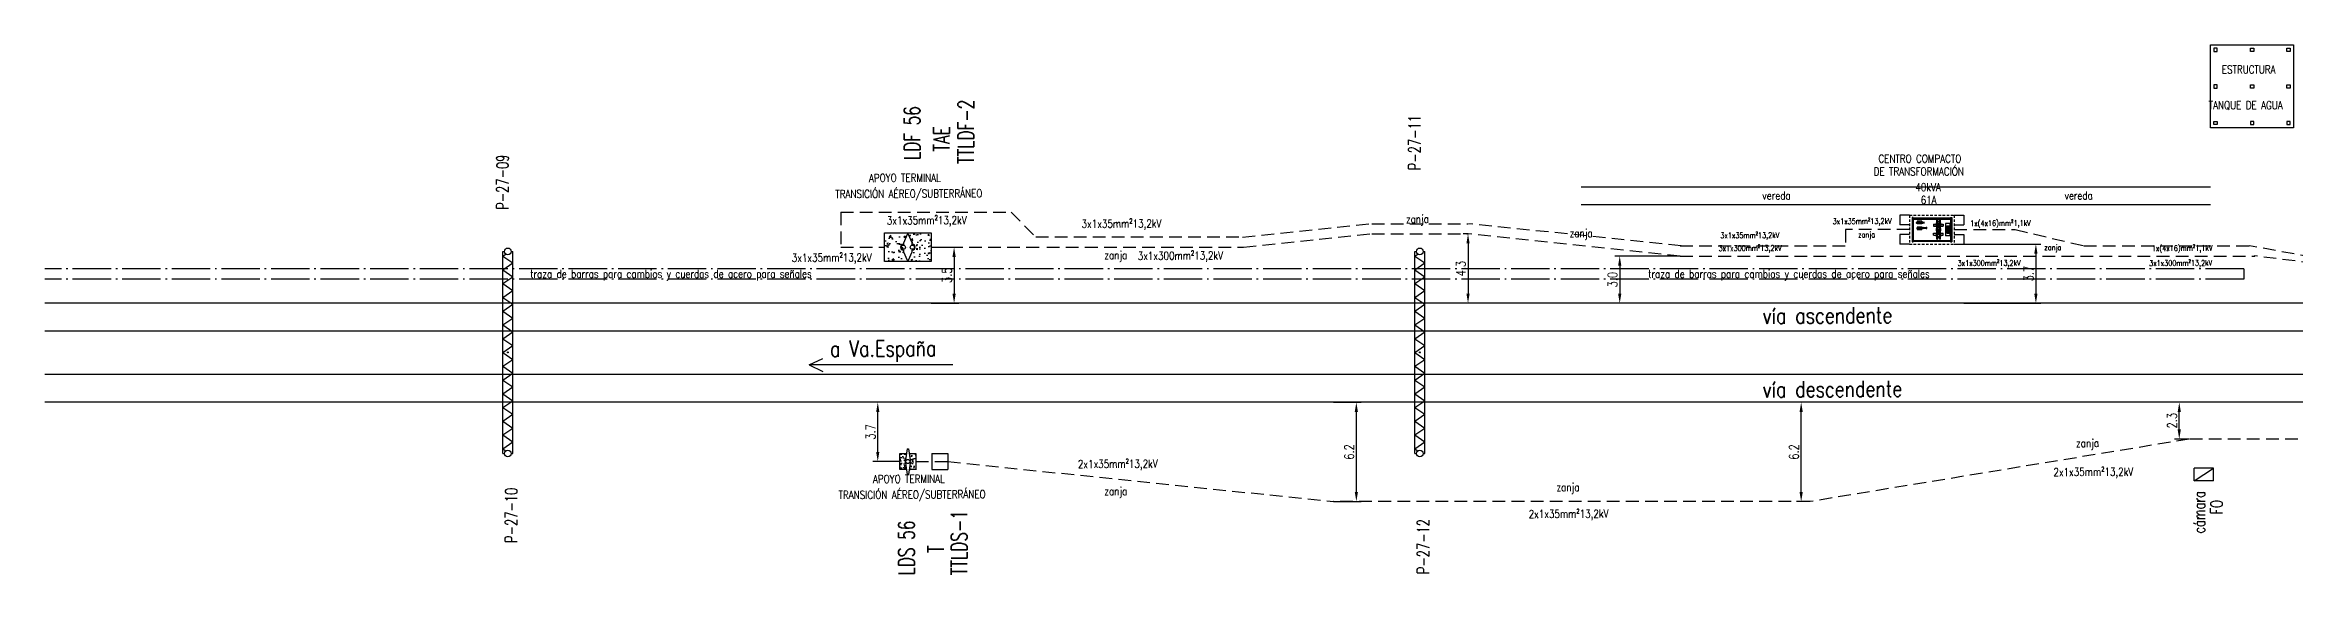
# Model space of a CAD drawing. Header units: millimetres. Extents: x 1735 to 2284, y 1373 to 1412.
# Drawn here: x 1735.1 to 1875.7, y 1374.3 to 1407.4 of the extents above; entities that cross this region are included whole.
import ezdxf

# ---------------------------------------------------------------- set-up
doc = ezdxf.new("R2010")
doc.units = ezdxf.units.MM
doc.linetypes.add('ACAD_ISO04W100', pattern=[30, 24, -3, 0, -3])
doc.linetypes.add('HIDDEN2', pattern=[4.7625, 3.175, -1.5875])
for name, color, linetype in [('GE-Textos', 3, 'Continuous'), ('R-COLUMNA ANDEN', 1, 'Continuous'), ('R-EDIFICIOS', 4, 'Continuous'), ('Textos catenaria', 7, 'Continuous')]:
    doc.layers.add(name, color=color, linetype=linetype)
doc.styles.add('Romans PF', font='romans.shx', dxfattribs={"width": 0.8})
doc.styles.add('SIMPLEX', font='simplex.shx', dxfattribs={"width": 0.75})
doc.dimstyles.new('COTA-100', dxfattribs={"dimscale": 3, "dimtxt": 0.2, "dimasz": 0.2, "dimexe": 0.1, "dimexo": 0, "dimgap": 0.05, "dimtad": 1, "dimdec": 1, "dimzin": 0, "dimdsep": 46, "dimtxsty": 'SIMPLEX', "dimcen": 0.1, "dimclrd": 256, "dimclre": 256, "dimclrt": 256, "dimazin": 0, "dimtm": 1e-09, "dimtfac": 0.714286, "dimtdec": 1, "dimtmove": 2, "dimatfit": 2, "dimfxl": 0, "dimtolj": 1, "dimtzin": 0, "dimarcsym": 0})
pattern_1 = [(50, (-2624.04677, -773.78864), (0.45546167, -0.039847714), [0.047625, -0.523875]), (355, (-2624.04677, -773.78864), (-0.088107065, 0.47764161), [0.0381, -0.4191]), (100.451, (-2624.0088, -773.79196), (0.367356254, 0.43779172), [0.040475, -0.445225]), (46.1842, (-2624.04677, -773.66164), (0.6776976, -0.10510582), [0.0714375, -0.7858125]), (96.6356, (-2623.9903, -773.6704), (0.59351059, 0.61856389), [0.0607125, -0.6678375]), (351.184, (-2624.0468, -773.66164), (0.59351151, 0.6185628), [0.05715, -0.62865]), (21, (-2623.98327, -773.6934), (0.3790372, -0.255663796), [0.047625, -0.523875]), (326, (-2623.98327, -773.6934), (0.15450507, 0.460469915), [0.0381, -0.4191]), (71.4514, (-2623.9517, -773.7147), (0.53354123, 0.204807144), [0.040475, -0.445225]), (37.5, (-2624.04677, -773.78864), (0.007721508, 0.211387597), [0, -0.41402, 0, -0.42545, 0, -0.4206875]), (7.5, (-2624.04677, -773.78864), (0.167049156, 0.250451437), [0, -0.24257, 0, -0.404495, 0, -0.1603375]), (327.5, (-2624.18837, -773.78864), (0.338976488, -0.01432186), [0, -0.15875, 0, -0.4953, 0, -0.657225]), (317.5, (-2624.25187, -773.78864), (0.370322953, 0.063566228), [0, -0.206375, 0, -0.32893, 0, -0.466725])]

# ---------------------------------------------------------------- blocks, each defined once
blk = doc.blocks.new('estructura terminal o retención para LDS')
h = blk.add_hatch()
h.set_pattern_fill('AR-CONC', color=8, scale=0.0025, style=0)
h.set_pattern_definition(pattern_1)
h.paths.add_polyline_path([(-0.5, -0.5), (-0.09, -0.5), (-0.14, -0.11, -0.352658), (-0.14, 0.11), (-0.09, 0.5), (-0.5, 0.5)])
h = blk.add_hatch()
h.set_pattern_fill('AR-CONC', color=8, scale=0.0025, style=0)
h.set_pattern_definition(pattern_1)
h.paths.add_polyline_path([(0.14, -0.11), (0.09, -0.5), (0.5, -0.5), (0.5, 0.5), (0.09, 0.5), (0.14, 0.11, -0.352658)])
at = {"color": 6}
for p, q in [((-0.05, 0.8), (-0.14, 0.11)), ((-0.05, 0.8), (0.05, 0.8)), ((0.05, 0.8), (0.14, 0.11)), ((-0.14, -0.11), (-0.05, -0.8)), ((-0.05, -0.8), (0.05, -0.8)), ((0.14, -0.11), (0.05, -0.8))]:
    blk.add_line(p, q, dxfattribs=at)
for points in [[(-0.09, -0.5), (-0.5, -0.5), (-0.5, 0.5), (-0.09, 0.5)], [(0.09, 0.5), (0.5, 0.5), (0.5, -0.5), (0.09, -0.5)]]:
    blk.add_lwpolyline(points)
blk.add_circle((0, 0), 0.13, dxfattribs=at)
for start, end in [(141.1488, 218.8512), (321.1488, 38.8512)]:
    blk.add_arc((0, 0), 0.18, start, end, dxfattribs=at)
blk = doc.blocks.new('estructura tipo A con base')
h = blk.add_hatch()
h.set_pattern_fill('AR-CONC', color=8, scale=0.005, style=0)
h.set_pattern_definition([(50, (-2627.5983, -783.80706), (0.91092334, -0.07969543), [0.09525, -1.04775]), (355, (-2627.5983, -783.8071), (-0.17621413, 0.9552832), [0.0762, -0.8382]), (100.451, (-2627.5224, -783.8137), (0.7347125, 0.87558344), [0.08095, -0.89045]), (46.1842, (-2627.5983, -783.5531), (1.3553952, -0.21021164), [0.142875, -1.571625]), (96.6356, (-2627.4854, -783.5706), (1.1870212, 1.2371278), [0.121425, -1.335675]), (351.184, (-2627.5983, -783.553), (1.187023, 1.2371256), [0.1143, -1.2573]), (21, (-2627.4713, -783.61656), (0.7580744, -0.5113276), [0.09525, -1.04775]), (326, (-2627.4713, -783.6166), (0.30901014, 0.92093983), [0.0762, -0.8382]), (71.4514, (-2627.4081, -783.6592), (1.06708245, 0.4096143), [0.08095, -0.89045]), (37.5, (-2627.5983, -783.80706), (0.015443016, 0.422775194), [0, -0.82804, 0, -0.8509, 0, -0.841375]), (7.5, (-2627.5983, -783.80706), (0.33409831, 0.500902874), [0, -0.48514, 0, -0.80899, 0, -0.320675]), (327.5, (-2627.88152, -783.80706), (0.677952976, -0.02864372), [0, -0.3175, 0, -0.9906, 0, -1.31445]), (317.5, (-2628.0085, -783.80706), (0.74064591, 0.12713246), [0, -0.41275, 0, -0.65786, 0, -0.93345])])
h.paths.add_polyline_path([(-1.45, -0.9), (1.45, -0.9), (1.45, 0.9), (-1.45, 0.9)])
h.paths.add_polyline_path([(-0.28, 0.18), (-0.28, 0.25), (-0.05, 0.8), (0.05, 0.8), (0.28, 0.28), (0.28, 0.18, -1), (0.28, -0.18), (0.28, -0.28), (0.05, -0.8), (-0.05, -0.8), (-0.28, -0.28), (-0.28, -0.18, -1)], flags=16)
h.paths.add_polyline_path([(-0.15, 0, -1), (-0.41, 0, -1)], flags=0)
h.paths.add_polyline_path([(0, 0, -1), (0, 0, -1)], flags=0)
h.paths.add_polyline_path([(0.41, 0, -1), (0.15, 0, -1)], flags=0)
blk.add_lwpolyline([(1.45, -0.9), (-1.45, -0.9), (-1.45, 0.9), (1.45, 0.9)], close=True)
at = {"color": 6}
blk.add_lwpolyline([(-0.28, -0.28), (-0.05, -0.8), (0.05, -0.8), (0.28, -0.28), (0.28, -0.18, 1), (0.28, 0.18), (0.28, 0.28), (0.05, 0.8), (-0.05, 0.8), (-0.28, 0.25), (-0.28, 0.18, 1), (-0.28, -0.18)], format="xyb", close=True, dxfattribs=at)
for centre, radius in [((-0.28, 0), 0.13), ((0, 0), 0.0021), ((0.28, 0), 0.13)]:
    blk.add_circle(centre, radius, dxfattribs=at)
blk = doc.blocks.new('CCT')
at = {"color": 3}
for p, q in [((-0.6, 1.8), (-0.6, 1.2)), ((0, 1.8), (-0.6, 1.8)), ((2.8, 1.8), (3.4, 1.8)), ((3.4, 1.8), (3.4, 1.2)), ((0, 1.2), (-0.6, 1.2)), ((-0.6, 0.6), (-0.6, 0)), ((0, 0.6), (-0.6, 0.6)), ((0, 0), (-0.6, 0)), ((2.8, 1.2), (3.4, 1.2)), ((2.8, 0.6), (3.4, 0.6)), ((3.4, 0.6), (3.4, 0)), ((2.8, 0), (3.4, 0))]:
    blk.add_line(p, q, dxfattribs=at)
at = {"color": 3, "linetype": 'HIDDEN2', "ltscale": 0.05}
for p, q in [((0, 1.8), (2.8, 1.8)), ((0, 1.8), (0, 0)), ((2.8, 1.8), (2.8, 0)), ((0, 0), (2.8, 0))]:
    blk.add_line(p, q, dxfattribs=at)
at = {"color": 11}
for p, q in [((0.22, 1.65), (0.16, 1.65)), ((0.16, 1.65), (0.16, 0.14)), ((0.22, 1.65), (0.22, 0.14)), ((0.22, 1.56), (2.57, 1.56)), ((0.22, 1.63), (2.57, 1.63)), ((1.7, 0.3), (1.7, 1.5)), ((1.7, 1.5), (1.75, 1.5)), ((1.75, 0.3), (1.75, 1.5)), ((1.88, 0.3), (1.88, 1.5)), ((1.93, 1.5), (1.88, 1.5)), ((1.93, 0.3), (1.93, 1.5)), ((2.57, 1.65), (2.57, 0.14)), ((2.57, 1.65), (2.64, 1.65)), ((2.64, 1.65), (2.64, 0.14)), ((0.16, 0.14), (0.22, 0.14)), ((0.22, 0.23), (2.57, 0.23)), ((0.22, 0.17), (2.57, 0.17)), ((1.51, 1.25), (1.66, 1.25)), ((1.51, 1.25), (1.51, 1.12)), ((1.51, 1.12), (1.7, 1.12)), ((1.51, 0.67), (1.7, 0.67)), ((1.51, 0.55), (1.51, 0.67)), ((1.51, 0.67), (1.7, 0.67)), ((1.51, 0.56), (1.67, 0.56)), ((1.51, 0.55), (1.66, 0.55)), ((1.51, 1.24), (1.67, 1.24)), ((1.51, 1.13), (1.7, 1.13)), ((1.7, 0.3), (1.75, 0.3)), ((1.75, 1.32), (1.88, 1.32)), ((1.75, 0.48), (1.88, 0.48)), ((1.93, 0.3), (1.88, 0.3)), ((1.93, 1.12), (2.11, 1.12)), ((1.93, 1.13), (2.11, 1.13)), ((1.93, 0.67), (2.11, 0.67)), ((1.93, 0.67), (2.11, 0.67)), ((1.96, 1.25), (2.11, 1.25)), ((1.96, 1.24), (2.11, 1.24)), ((1.96, 0.56), (2.11, 0.56)), ((1.96, 0.55), (2.11, 0.55)), ((2.11, 1.25), (2.11, 1.12)), ((2.11, 0.55), (2.11, 0.67)), ((2.25, 1.28), (2.25, 0.52)), ((2.53, 1.28), (2.25, 1.28)), ((2.53, 0.52), (2.25, 0.52)), ((2.53, 1.28), (2.53, 0.52)), ((2.57, 0.14), (2.64, 0.14))]:
    blk.add_line(p, q, dxfattribs=at)
at = {"color": 5}
for points in [[(0.77, 1.28), (0.77, 1.43), (0.47, 1.43), (0.47, 1.28)], [(0.77, 0.9), (0.77, 1.05), (0.47, 1.05), (0.47, 0.9)], [(2.48, 1.12), (2.33, 1.12), (2.33, 0.67), (2.48, 0.67)]]:
    blk.add_lwpolyline(points, close=True, dxfattribs=at)
at = {"color": 11}
for centre, start, end in [((1.81, 1.25), 141.5668, 218.4332), ((1.81, 0.9), 141.5668, 218.4332), ((1.81, 0.55), 141.5668, 218.4332), ((1.81, 1.25), 65.3757, 114.6243), ((1.81, 0.55), 245.3757, 294.6243), ((1.81, 1.25), 321.5668, 38.4332), ((1.81, 0.9), 321.5668, 38.4332), ((1.81, 0.55), 321.5668, 38.4332)]:
    blk.add_arc(centre, 0.15, start, end, dxfattribs=at)
at = {"layer": 'Textos catenaria', "color": 11, "style": 'SIMPLEX', "width": 0.7}
for s, rotation, p in [('celda QM', 360, (0.41, 1.29)), ('celda GAM2', 360, (0.44, 0.95)), ('TRAFO SECO', 90, (1.87, 0.57)), ('TAB-BT', 90, (2.44, 0.71))]:
    blk.add_text(s, height=0.1, rotation=rotation, dxfattribs=at).set_placement(p)
blk = doc.blocks.new('*D14')
at = {"lineweight": -2, "transparency": 16777216}
for p, q in [((1790.47, 1394.77), (1792.21, 1394.77)), ((1791.91, 1394.17), (1791.91, 1391.87)), ((1790.47, 1391.27), (1792.21, 1391.27))]:
    blk.add_line(p, q, dxfattribs=at)
at = {"transparency": 16777216}
for points in [[(1791.81, 1394.17), (1792.01, 1394.17), (1791.91, 1394.77)], [(1791.81, 1391.87), (1792.01, 1391.87), (1791.91, 1391.27)]]:
    blk.add_solid(points, dxfattribs=at)
at = {"layer": 'Defpoints', "color": 0, "transparency": 16777216}
for p in [(1790.47, 1394.77), (1790.47, 1391.27), (1791.91, 1391.27)]:
    blk.add_point(p, dxfattribs=at)
at = {"transparency": 16777216, "insert": (1791.46, 1393.02), "char_height": 0.6, "attachment_point": 5, "rotation": 90, "style": 'SIMPLEX'}
blk.add_mtext('\\A1;3.5', dxfattribs=at)
blk = doc.blocks.new('*D15')
at = {"lineweight": -2, "transparency": 16777216}
for p, q in [((1824.03, 1395.61), (1823.73, 1395.61)), ((1824.03, 1395.01), (1824.03, 1391.87)), ((1824.03, 1391.27), (1823.73, 1391.27))]:
    blk.add_line(p, q, dxfattribs=at)
at = {"transparency": 16777216}
for points in [[(1823.93, 1395.01), (1824.13, 1395.01), (1824.03, 1395.61)], [(1823.93, 1391.87), (1824.13, 1391.87), (1824.03, 1391.27)]]:
    blk.add_solid(points, dxfattribs=at)
at = {"layer": 'Defpoints', "color": 0, "transparency": 16777216}
for p in [(1824.03, 1395.61), (1824.03, 1391.27), (1824.03, 1391.27)]:
    blk.add_point(p, dxfattribs=at)
at = {"transparency": 16777216, "insert": (1823.58, 1393.44), "char_height": 0.6, "attachment_point": 5, "rotation": 90, "style": 'SIMPLEX'}
blk.add_mtext('\\A1;4.3', dxfattribs=at)
blk = doc.blocks.new('*D16')
at = {"lineweight": -2, "transparency": 16777216}
for p, q in [((1837.29, 1394.22), (1833.21, 1394.22)), ((1833.51, 1393.62), (1833.51, 1391.87)), ((1837.29, 1391.27), (1833.21, 1391.27))]:
    blk.add_line(p, q, dxfattribs=at)
at = {"transparency": 16777216}
for points in [[(1833.41, 1393.62), (1833.61, 1393.62), (1833.51, 1394.22)], [(1833.41, 1391.87), (1833.61, 1391.87), (1833.51, 1391.27)]]:
    blk.add_solid(points, dxfattribs=at)
at = {"layer": 'Defpoints', "color": 0, "transparency": 16777216}
for p in [(1837.29, 1394.22), (1833.51, 1391.27), (1837.29, 1391.27)]:
    blk.add_point(p, dxfattribs=at)
at = {"transparency": 16777216, "insert": (1833.06, 1392.75), "char_height": 0.6, "attachment_point": 5, "rotation": 90, "style": 'SIMPLEX'}
blk.add_mtext('\\A1;3.0', dxfattribs=at)
blk = doc.blocks.new('*D35')
at = {"lineweight": -2, "transparency": 16777216}
for p, q in [((1855.02, 1394.97), (1859.82, 1394.97)), ((1859.52, 1394.37), (1859.52, 1391.87)), ((1855.02, 1391.27), (1859.82, 1391.27))]:
    blk.add_line(p, q, dxfattribs=at)
at = {"transparency": 16777216}
for points in [[(1859.42, 1394.37), (1859.62, 1394.37), (1859.52, 1394.97)], [(1859.42, 1391.87), (1859.62, 1391.87), (1859.52, 1391.27)]]:
    blk.add_solid(points, dxfattribs=at)
at = {"layer": 'Defpoints', "color": 0, "transparency": 16777216}
for p in [(1855.02, 1394.97), (1855.02, 1391.27), (1859.52, 1391.27)]:
    blk.add_point(p, dxfattribs=at)
at = {"transparency": 16777216, "insert": (1859.07, 1393.12), "char_height": 0.6, "attachment_point": 5, "rotation": 90, "style": 'SIMPLEX'}
blk.add_mtext('\\A1;3.7', dxfattribs=at)
blk = doc.blocks.new('*D36')
at = {"lineweight": -2, "transparency": 16777216}
for p, q in [((1788.52, 1385.09), (1786.84, 1385.09)), ((1787.14, 1381.99), (1787.14, 1384.49)), ((1788.52, 1381.39), (1786.84, 1381.39))]:
    blk.add_line(p, q, dxfattribs=at)
at = {"transparency": 16777216}
for points in [[(1787.04, 1384.49), (1787.24, 1384.49), (1787.14, 1385.09)], [(1787.04, 1381.99), (1787.24, 1381.99), (1787.14, 1381.39)]]:
    blk.add_solid(points, dxfattribs=at)
at = {"layer": 'Defpoints', "color": 0, "transparency": 16777216}
for p in [(1787.14, 1385.09), (1788.52, 1385.09), (1788.52, 1381.39)]:
    blk.add_point(p, dxfattribs=at)
at = {"transparency": 16777216, "insert": (1786.69, 1383.24), "char_height": 0.6, "attachment_point": 5, "rotation": 90, "style": 'SIMPLEX'}
blk.add_mtext('\\A1;3.7', dxfattribs=at)
blk = doc.blocks.new('*D37')
at = {"lineweight": -2, "transparency": 16777216}
for p, q in [((1815.63, 1385.09), (1817.35, 1385.09)), ((1817.05, 1379.49), (1817.05, 1384.49)), ((1815.63, 1378.89), (1817.35, 1378.89))]:
    blk.add_line(p, q, dxfattribs=at)
at = {"transparency": 16777216}
for points in [[(1816.95, 1384.49), (1817.15, 1384.49), (1817.05, 1385.09)], [(1816.95, 1379.49), (1817.15, 1379.49), (1817.05, 1378.89)]]:
    blk.add_solid(points, dxfattribs=at)
at = {"layer": 'Defpoints', "color": 0, "transparency": 16777216}
for p in [(1815.63, 1385.09), (1817.05, 1385.09), (1815.63, 1378.89)]:
    blk.add_point(p, dxfattribs=at)
at = {"transparency": 16777216, "insert": (1816.6, 1381.99), "char_height": 0.6, "attachment_point": 5, "rotation": 90, "style": 'SIMPLEX'}
blk.add_mtext('\\A1;6.2', dxfattribs=at)
blk = doc.blocks.new('*D38')
at = {"lineweight": -2, "transparency": 16777216}
for p, q in [((1845.41, 1385.09), (1844.55, 1385.09)), ((1844.85, 1379.49), (1844.85, 1384.49)), ((1845.41, 1378.89), (1844.55, 1378.89))]:
    blk.add_line(p, q, dxfattribs=at)
at = {"transparency": 16777216}
for points in [[(1844.75, 1384.49), (1844.95, 1384.49), (1844.85, 1385.09)], [(1844.75, 1379.49), (1844.95, 1379.49), (1844.85, 1378.89)]]:
    blk.add_solid(points, dxfattribs=at)
at = {"layer": 'Defpoints', "color": 0, "transparency": 16777216}
for p in [(1844.85, 1385.09), (1845.41, 1385.09), (1845.41, 1378.89)]:
    blk.add_point(p, dxfattribs=at)
at = {"transparency": 16777216, "insert": (1844.4, 1381.99), "char_height": 0.6, "attachment_point": 5, "rotation": 90, "style": 'SIMPLEX'}
blk.add_mtext('\\A1;6.2', dxfattribs=at)
blk = doc.blocks.new('*D39')
at = {"lineweight": -2, "transparency": 16777216}
for p, q in [((1869.1, 1385.09), (1868.18, 1385.09)), ((1868.48, 1383.39), (1868.48, 1384.49)), ((1869.1, 1382.79), (1868.18, 1382.79))]:
    blk.add_line(p, q, dxfattribs=at)
at = {"transparency": 16777216}
for points in [[(1868.38, 1384.49), (1868.58, 1384.49), (1868.48, 1385.09)], [(1868.38, 1383.39), (1868.58, 1383.39), (1868.48, 1382.79)]]:
    blk.add_solid(points, dxfattribs=at)
at = {"layer": 'Defpoints', "color": 0, "transparency": 16777216}
for p in [(1868.48, 1385.09), (1869.1, 1385.09), (1869.1, 1382.79)]:
    blk.add_point(p, dxfattribs=at)
at = {"transparency": 16777216, "insert": (1868.03, 1383.94), "char_height": 0.6, "attachment_point": 5, "rotation": 90, "style": 'SIMPLEX'}
blk.add_mtext('\\A1;2.3', dxfattribs=at)

msp = doc.modelspace()

# ---------------------------------------------------------------- linework, layer by layer
at = {"color": 8, "linetype": 'Continuous'}
for p, q in [((1870.44, 1398.52), (1831.11, 1398.52)), ((1870.44, 1397.42), (1831.11, 1397.42)), ((1872.52, 1393.42), (1872.52, 1392.77)), ((2284.01, 1391.27), (1735.09, 1391.27)), ((2284.01, 1389.53), (1735.09, 1389.53)), ((2284.01, 1386.83), (1735.09, 1386.83)), ((2284.01, 1385.09), (1735.09, 1385.09))]:
    msp.add_line(p, q, dxfattribs=at)
at = {"color": 5, "linetype": 'HIDDEN2', "ltscale": 0.25}
for p, q in [((1784.83, 1396.95), (1784.83, 1394.77)), ((1784.83, 1396.95), (1795.47, 1396.95)), ((1795.47, 1396.95), (1797.01, 1395.41)), ((1797.01, 1395.41), (1810, 1395.41)), ((1809.94, 1395.4), (1817.95, 1396.24)), ((1810, 1394.77), (1818.01, 1395.61)), ((1818.01, 1396.24), (1824.03, 1396.24)), ((1818.01, 1395.61), (1824.03, 1395.61)), ((1837.29, 1394.22), (1824.03, 1395.61)), ((1837.35, 1394.86), (1824.09, 1396.24)), ((1851.62, 1395.87), (1847.63, 1395.87)), ((1847.63, 1395.87), (1847.63, 1394.86)), ((1854.42, 1395.87), (1858.22, 1395.87)), ((1858.22, 1395.87), (1862.52, 1394.86)), ((1784.83, 1394.77), (1787.57, 1394.77)), ((1790.47, 1394.77), (1797.28, 1394.77)), ((1797.71, 1394.77), (1810, 1394.77)), ((1837.29, 1394.86), (1847.63, 1394.86)), ((1837.29, 1394.22), (1852.78, 1394.22)), ((1852.78, 1394.22), (1873.21, 1394.22)), ((1862.52, 1394.86), (1872.86, 1394.86)), ((1876.84, 1394.14), (1872.86, 1394.86)), ((1876.91, 1393.77), (1873.16, 1394.23)), ((1869.1, 1382.79), (1845.41, 1378.89)), ((1884.22, 1382.79), (1869.1, 1382.79)), ((1789.52, 1381.39), (1791.52, 1381.39)), ((1791.52, 1381.39), (1815.63, 1378.89)), ((1845.41, 1378.89), (1815.63, 1378.89))]:
    msp.add_line(p, q, dxfattribs=at)
at = {"color": 4}
for p, q in [((1763.71, 1381.89), (1763.71, 1394.51)), ((1763.71, 1394.51), (1763.81, 1394.51)), ((1763.71, 1394.21), (1763.89, 1394.34)), ((1763.71, 1394.21), (1764.34, 1393.79)), ((1763.71, 1393.36), (1764.34, 1393.79)), ((1764.23, 1394.51), (1764.34, 1394.51)), ((1764.34, 1381.89), (1764.34, 1394.51)), ((1820.71, 1381.89), (1820.71, 1394.51)), ((1820.71, 1394.51), (1820.81, 1394.51)), ((1820.71, 1394.21), (1820.89, 1394.34)), ((1820.71, 1394.21), (1821.34, 1393.79)), ((1820.71, 1393.36), (1821.34, 1393.79)), ((1821.23, 1394.51), (1821.34, 1394.51)), ((1821.34, 1381.89), (1821.34, 1394.51)), ((1763.71, 1393.36), (1764.34, 1392.93)), ((1763.71, 1392.5), (1764.34, 1392.93)), ((1763.71, 1392.5), (1764.34, 1392.07)), ((1820.71, 1393.36), (1821.34, 1392.93)), ((1820.71, 1392.5), (1821.34, 1392.93)), ((1820.71, 1392.5), (1821.34, 1392.07)), ((1763.71, 1391.64), (1764.34, 1392.07)), ((1763.71, 1391.64), (1764.34, 1391.21)), ((1763.71, 1390.78), (1764.34, 1391.21)), ((1763.71, 1390.78), (1764.34, 1390.35)), ((1820.71, 1391.64), (1821.34, 1392.07)), ((1820.71, 1391.64), (1821.34, 1391.21)), ((1820.71, 1390.78), (1821.34, 1391.21)), ((1820.71, 1390.78), (1821.34, 1390.35)), ((1763.71, 1389.92), (1764.34, 1390.35)), ((1763.71, 1389.92), (1764.34, 1389.49)), ((1763.71, 1389.06), (1764.34, 1389.49)), ((1820.71, 1389.92), (1821.34, 1390.35)), ((1820.71, 1389.92), (1821.34, 1389.49)), ((1820.71, 1389.06), (1821.34, 1389.49)), ((1763.71, 1389.06), (1764.34, 1388.63)), ((1763.71, 1388.2), (1764.34, 1388.63)), ((1763.71, 1388.2), (1764.34, 1387.77)), ((1820.71, 1389.06), (1821.34, 1388.63)), ((1820.71, 1388.2), (1821.34, 1388.63)), ((1820.71, 1388.2), (1821.34, 1387.77)), ((1763.71, 1387.34), (1764.34, 1387.77)), ((1763.71, 1387.34), (1764.34, 1386.91)), ((1763.71, 1386.48), (1764.34, 1386.91)), ((1820.71, 1387.34), (1821.34, 1387.77)), ((1820.71, 1387.34), (1821.34, 1386.91)), ((1820.71, 1386.48), (1821.34, 1386.91)), ((1763.71, 1386.48), (1764.34, 1386.05)), ((1763.71, 1385.62), (1764.34, 1386.05)), ((1763.71, 1385.62), (1764.34, 1385.19)), ((1763.71, 1384.76), (1764.34, 1385.19)), ((1820.71, 1386.48), (1821.34, 1386.05)), ((1820.71, 1385.62), (1821.34, 1386.05)), ((1820.71, 1385.62), (1821.34, 1385.19)), ((1820.71, 1384.76), (1821.34, 1385.19)), ((1763.71, 1384.76), (1764.34, 1384.34)), ((1763.71, 1383.91), (1764.34, 1384.34)), ((1763.71, 1383.91), (1764.34, 1383.48)), ((1820.71, 1384.76), (1821.34, 1384.34)), ((1820.71, 1383.91), (1821.34, 1384.34)), ((1820.71, 1383.91), (1821.34, 1383.48)), ((1763.71, 1383.05), (1764.34, 1383.48)), ((1763.71, 1383.05), (1764.34, 1382.62)), ((1763.71, 1382.19), (1764.34, 1382.62)), ((1820.71, 1383.05), (1821.34, 1383.48)), ((1820.71, 1383.05), (1821.34, 1382.62)), ((1820.71, 1382.19), (1821.34, 1382.62)), ((1763.71, 1382.19), (1763.9, 1382.06)), ((1763.71, 1381.89), (1763.81, 1381.89)), ((1764.23, 1381.89), (1764.34, 1381.89)), ((1820.71, 1382.19), (1820.9, 1382.06)), ((1820.71, 1381.89), (1820.81, 1381.89)), ((1821.23, 1381.89), (1821.34, 1381.89))]:
    msp.add_line(p, q, dxfattribs=at)
at = {"color": 8, "linetype": 'ACAD_ISO04W100', "ltscale": 0.1}
for p, q in [((1872.52, 1393.42), (1735.09, 1393.42)), ((1872.52, 1392.77), (1735.09, 1392.77))]:
    msp.add_line(p, q, dxfattribs=at)
for p, q in [((1782.85, 1387.42), (1783.7, 1387.83)), ((1791.83, 1387.42), (1782.85, 1387.42)), ((1782.85, 1387.42), (1783.7, 1387.01)), ((1869.42, 1380.18), (1869.42, 1380.98)), ((1869.42, 1380.18), (1870.62, 1380.98)), ((1870.62, 1380.18), (1870.62, 1380.98))]:
    msp.add_line(p, q)
at = {"color": 8}
for p, q in [((1790.52, 1381.89), (1790.52, 1380.89)), ((1790.52, 1381.89), (1791.52, 1381.89)), ((1790.52, 1380.89), (1791.52, 1380.89)), ((1791.52, 1381.89), (1791.52, 1380.89))]:
    msp.add_line(p, q, dxfattribs=at)
at = {"linetype": 'Continuous'}
for p, q in [((1870.62, 1380.98), (1869.42, 1380.98)), ((1870.62, 1380.18), (1869.42, 1380.18))]:
    msp.add_line(p, q, dxfattribs=at)
at = {"color": 4}
for centre in [(1764.02, 1394.51), (1821.02, 1394.51), (1764.02, 1381.89), (1821.02, 1381.89)]:
    msp.add_circle(centre, 0.21, dxfattribs=at)
for centre in [(1764.02, 1388.2), (1821.02, 1388.2)]:
    msp.add_circle(centre, 0.0299)
at = {"layer": 'R-COLUMNA ANDEN', "color": 7, "linetype": 'HIDDEN2', "ltscale": 3}
msp.add_lwpolyline([(1870.44, 1407.4), (1875.61, 1407.4), (1875.61, 1402.23), (1870.44, 1402.23)], close=True, dxfattribs=at)
at = {"layer": 'R-EDIFICIOS', "color": 7}
for points in [[(1870.64, 1407.2), (1870.64, 1407), (1870.84, 1407), (1870.84, 1407.2)], [(1873.13, 1407.2), (1873.13, 1407), (1872.93, 1407), (1872.93, 1407.2)], [(1875.41, 1407.2), (1875.41, 1407), (1875.21, 1407), (1875.21, 1407.2)], [(1870.64, 1404.91), (1870.64, 1404.71), (1870.84, 1404.71), (1870.84, 1404.91)], [(1873.13, 1404.91), (1873.13, 1404.71), (1872.93, 1404.71), (1872.93, 1404.91)], [(1875.41, 1404.91), (1875.41, 1404.71), (1875.21, 1404.71), (1875.21, 1404.91)], [(1870.64, 1402.43), (1870.64, 1402.63), (1870.84, 1402.63), (1870.84, 1402.43)], [(1873.13, 1402.43), (1873.13, 1402.63), (1872.93, 1402.63), (1872.93, 1402.43)], [(1875.41, 1402.43), (1875.41, 1402.63), (1875.21, 1402.63), (1875.21, 1402.43)]]:
    msp.add_lwpolyline(points, close=True, dxfattribs=at)

# ---------------------------------------------------------------- block references
for name, p in [('CCT', (1851.62, 1394.97)), ('estructura tipo A con base', (1789.02, 1394.77)), ('estructura terminal o retención para LDS', (1789.02, 1381.39))]:
    msp.add_blockref(name, p)

# ---------------------------------------------------------------- texts
at = {"layer": 'GE-Textos', "style": 'Romans PF', "width": 0.8}
for s, p in [('ESTRUCTURA', (1871.14, 1405.62)), ('TANQUE DE AGUA', (1870.32, 1403.39))]:
    msp.add_text(s, height=0.5, dxfattribs=at).set_placement(p)
at = {"layer": 'Textos catenaria', "style": 'SIMPLEX'}
for s, height, rotation, width, p in [('LDF 56', 1, 90, 0.7, (1789.78, 1400.22)), ('TTLDF-2', 1, 90, 0.7, (1793.15, 1399.96)), ('TAE', 1, 90, 0.7, (1791.63, 1400.74)), ('P-27-11', 0.75, 90, 0.7, (1821.06, 1399.58)), ('P-27-09', 0.75, 90, 0.7, (1764.06, 1397.11)), ('APOYO TERMINAL', 0.5, 0.3193, 0.8, (1786.59, 1398.84)), ('TRANSICIÓN AÉREO/SUBTERRÁNEO', 0.5, 0.3193, 0.8, (1784.49, 1397.84)), ('vereda', 0.5, 0.3193, 0.8, (1842.43, 1397.74)), ('vereda', 0.5, 0.3193, 0.8, (1861.31, 1397.74)), ('3x1x35mm²13,2kV', 0.5, 0.3193, 0.8, (1787.71, 1396.19)), ('3x1x35mm²13,2kV', 0.5, 0.3193, 0.8, (1799.88, 1395.98)), ('zanja', 0.5, 0.3193, 0.8, (1820.15, 1396.28)), ('3x1x35mm²13,2kV', 0.35, 0.3193, 0.8, (1846.82, 1396.21)), ('1x(4x16)mm²1,1kV', 0.35, 0.3193, 0.8, (1855.41, 1396.09)), ('zanja', 0.5, 0.3193, 0.8, (1830.38, 1395.39)), ('3x1x300mm²13,2kV', 0.35, 0.3193, 0.8, (1839.69, 1394.53)), ('3x1x35mm²13,2kV', 0.35, 0.3193, 0.8, (1839.8, 1395.33)), ('zanja', 0.35, 0.3193, 0.8, (1848.41, 1395.38)), ('zanja', 0.35, 0.3193, 0.8, (1860.05, 1394.58)), ('1x(4x16)mm²1,1kV', 0.35, 0.3193, 0.8, (1866.77, 1394.53)), ('3x1x35mm²13,2kV', 0.5, 0.3193, 0.8, (1781.77, 1393.86)), ('zanja', 0.5, 0.3193, 0.8, (1801.3, 1394.02)), ('3x1x300mm²13,2kV', 0.5, 0.3193, 0.8, (1803.39, 1393.98)), ('3x1x300mm²13,2kV', 0.35, 0.3193, 0.8, (1854.63, 1393.6)), ('3x1x300mm²13,2kV', 0.35, 0.3193, 0.8, (1866.6, 1393.6)), ('traza de barras para cambios y cuerdas de acero para señales', 0.5, 0.0569, 0.8, (1765.42, 1392.85)), ('traza de barras para cambios y cuerdas de acero para señales', 0.5, 0.0569, 0.8, (1835.29, 1392.85)), ('vía ascendente', 1, 0.3193, 0.8, (1842.46, 1389.99)), ('a Va.España', 1, 0.3193, 0.8, (1784.16, 1387.93)), ('vía descendente', 1, 0.3193, 0.8, (1842.46, 1385.39)), ('zanja', 0.5, 0.3193, 0.8, (1862.03, 1382.29)), ('2x1x35mm²13,2kV', 0.5, 0.3193, 0.8, (1799.65, 1380.98)), ('2x1x35mm²13,2kV', 0.5, 0.3193, 0.8, (1860.62, 1380.48)), ('P-27-10', 0.75, 90, 0.7, (1764.61, 1376.31)), ('TRANSICIÓN AÉREO/SUBTERRÁNEO', 0.5, 0.3193, 0.8, (1784.69, 1379.05)), ('APOYO TERMINAL', 0.5, 0.3193, 0.8, (1786.84, 1380.04)), ('zanja', 0.5, 0.3193, 0.8, (1801.3, 1379.28)), ('zanja', 0.5, 0.3193, 0.8, (1829.56, 1379.53)), ('TTLDS-1', 1, 90, 0.7, (1792.72, 1374.28)), ('2x1x35mm²13,2kV', 0.5, 0.3193, 0.8, (1827.82, 1377.86)), ('cámara', 0.75, 90, 0.7, (1870.09, 1376.9)), ('FO', 0.75, 90, 0.7, (1871.19, 1378.09)), ('LDS 56', 1, 90, 0.7, (1789.44, 1374.28)), ('P-27-12', 0.75, 90, 0.7, (1821.61, 1374.36)), ('T', 1, 90, 0.7, (1791.27, 1375.68))]:
    msp.add_text(s, height=height, rotation=rotation, dxfattribs=dict(at, width=width)).set_placement(p)
at = {"layer": 'Textos catenaria', "style": 'SIMPLEX', "width": 0.8}
for s, p in [('DE TRANSFORMACIÓN', (1849.38, 1399.25)), ('CENTRO COMPACTO', (1849.68, 1400.05)), ('40kVA', (1851.99, 1398.27)), ('61A', (1852.32, 1397.47))]:
    msp.add_text(s, height=0.5, dxfattribs=at).set_placement(p)

# ---------------------------------------------------------------- dimensions: what is measured, and where the dimension line sits
for base, p1, p2, picture, middle in [((1824.03, 1391.27), (1824.03, 1395.61), (1824.03, 1391.27), '*D15', (1823.58, 1393.44)), ((1859.52, 1391.27), (1855.02, 1394.97), (1855.02, 1391.27), '*D35', (1859.07, 1393.12)), ((1791.91, 1391.27), (1790.47, 1394.77), (1790.47, 1391.27), '*D14', (1791.46, 1393.02)), ((1833.5117, 1391.2721), (1837.2882, 1394.2238), (1837.2882, 1391.2721), '*D16', (1833.0617, 1392.7479)), ((1787.14, 1385.09), (1788.52, 1381.39), (1788.52, 1385.09), '*D36', (1786.69, 1383.24)), ((1817.05, 1385.09), (1815.63, 1378.89), (1815.63, 1385.09), '*D37', (1816.6, 1381.99)), ((1844.85, 1385.09), (1845.41, 1378.89), (1845.41, 1385.09), '*D38', (1844.4, 1381.99)), ((1868.48, 1385.09), (1869.1, 1382.79), (1869.1, 1385.09), '*D39', (1868.03, 1383.94))]:
    dim = msp.add_linear_dim(base=base, p1=p1, p2=p2, angle=90, dimstyle='COTA-100')
    dim.commit()
    dim.dimension.update_dxf_attribs({"geometry": picture, "text_midpoint": middle})

doc.saveas('drawing.dxf')
